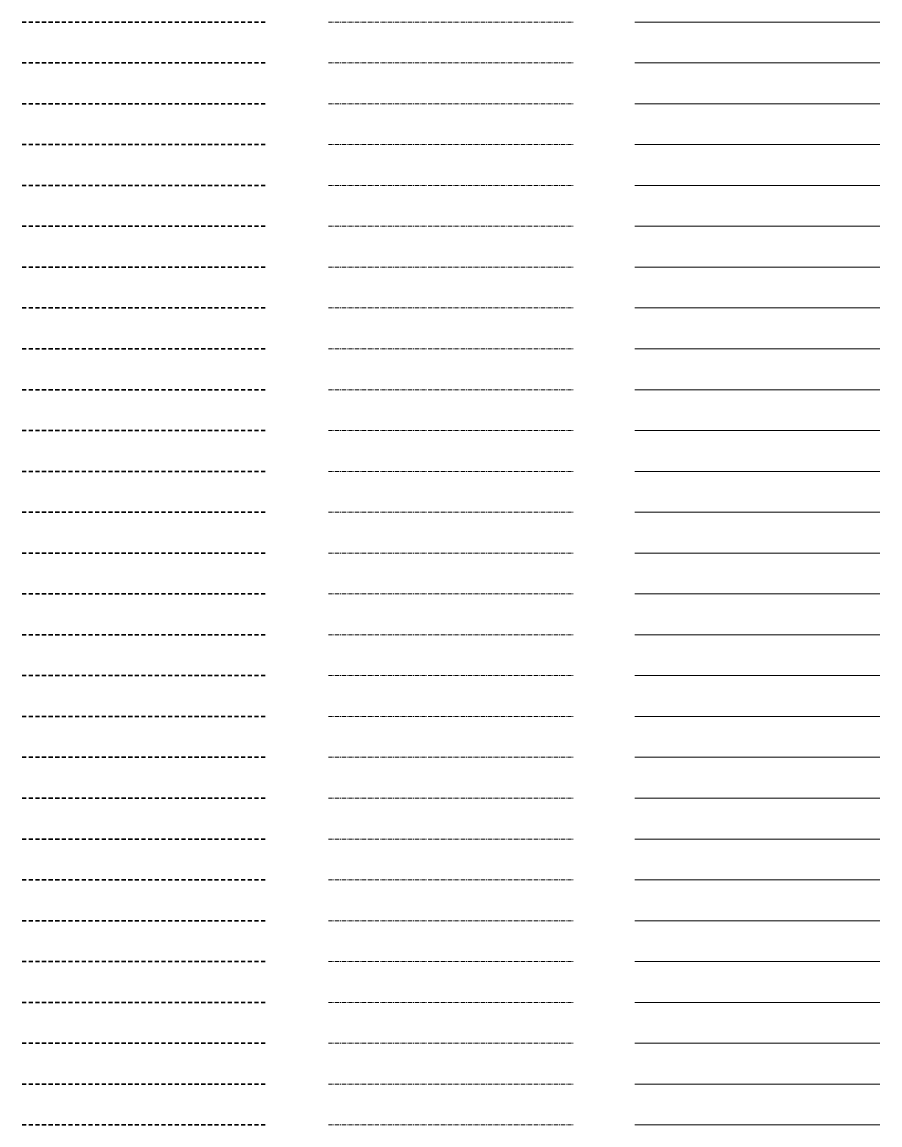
# Model space of a CAD drawing. Header units: metres. Extents: x -170 to 2070, y -13 to 17840.
# Drawn here: x 600 to 1020, y 16740 to 17280 of the extents above; entities that cross this region are included whole.
import ezdxf
from ezdxf.lldxf.tags import DXFTag

# ---------------------------------------------------------------- set-up
doc = ezdxf.new("R2010")
doc.units = ezdxf.units.M
doc.linetypes.add('KL-SO', pattern=[3.25, 2, -1.25])
doc.linetypes.add('KL-VERLATEN-SO', pattern=[3.25, 2, -0.5, 0.25, -0.5])
for name, color, linetype, lineweight in [('B-OI-KL-ET_OV_AANSLUITNET_230 V_4x150Al as50Cu-RESERVE-G', 14, 'KL-RESERVE-SO', 18), ('B-OI-KL-ET_OV_AANSLUITNET_230 V_4x150Al as50Cu-VERLATEN-G', 14, 'KL-VERLATEN-SO', 18), ('B-OI-KL-ET_OV_AANSLUITNET_230 V_4x16Cu as16-RESERVE-G', 14, 'KL-RESERVE-SO', 18), ('B-OI-KL-ET_OV_AANSLUITNET_230 V_4x16Cu as16-VERLATEN-G', 14, 'KL-VERLATEN-SO', 18), ('B-OI-KL-ET_OV_AANSLUITNET_230 V_4x2.5Cu as2.5-RESERVE-G', 14, 'KL-RESERVE-SO', 18), ('B-OI-KL-ET_OV_AANSLUITNET_230 V_4x2.5Cu as2.5-VERLATEN-G', 14, 'KL-VERLATEN-SO', 18), ('B-OI-KL-ET_OV_AANSLUITNET_230 V_4x50Al 4x2.5Cu as25Cu-RESERVE-G', 14, 'KL-RESERVE-SO', 18), ('B-OI-KL-ET_OV_AANSLUITNET_230 V_4x50Al 4x2.5Cu as25Cu-VERLATEN-G', 14, 'KL-VERLATEN-SO', 18), ('B-OI-KL-ET_OV_AANSLUITNET_230 V_4x6Cu as6-RESERVE-G', 14, 'KL-RESERVE-SO', 18), ('B-OI-KL-ET_OV_AANSLUITNET_230 V_4x6Cu as6-VERLATEN-G', 14, 'KL-VERLATEN-SO', 18), ('B-OI-KL-ET_OV_AANSLUITNET_230 V_4x95Al 4x6Cu as35Cu-RESERVE-G', 14, 'KL-RESERVE-SO', 18), ('B-OI-KL-ET_OV_AANSLUITNET_230 V_4x95Al 4x6Cu as35Cu-VERLATEN-G', 14, 'KL-VERLATEN-SO', 18), ('B-OI-KL-ET_OV_AANSLUITNET_230 V_5x10Cu-RESERVE-G', 14, 'KL-RESERVE-SO', 18), ('B-OI-KL-ET_OV_AANSLUITNET_230 V_5x10Cu-VERLATEN-G', 14, 'KL-VERLATEN-SO', 18), ('B-OI-KL-ET_OV_AANSLUITNET_230 V_5x16Cu-RESERVE-G', 14, 'KL-RESERVE-SO', 18), ('B-OI-KL-ET_OV_AANSLUITNET_230 V_5x16Cu-VERLATEN-G', 14, 'KL-VERLATEN-SO', 18), ('B-OI-KL-ET_OV_AANSLUITNET_230 V_OVERIG-RESERVE-G', 14, 'KL-RESERVE-SO', 18), ('B-OI-KL-ET_OV_AANSLUITNET_230 V_OVERIG-VERLATEN-G', 14, 'KL-VERLATEN-SO', 18), ('B-OI-KL-ET_OV_AANSLUITNET_400 V_2x2.5Cu as2.5-RESERVE-G', 14, 'KL-RESERVE-SO', 18), ('B-OI-KL-ET_OV_AANSLUITNET_400 V_2x2.5Cu as2.5-VERLATEN-G', 14, 'KL-VERLATEN-SO', 18), ('B-OI-KL-ET_OV_AANSLUITNET_400 V_3x10Cu as10-RESERVE-G', 14, 'KL-RESERVE-SO', 18), ('B-OI-KL-ET_OV_AANSLUITNET_400 V_3x10Cu as10-VERLATEN-G', 14, 'KL-VERLATEN-SO', 18), ('B-OI-KL-ET_OV_AANSLUITNET_400 V_3x2.5Cu as2.5-RESERVE-G', 14, 'KL-RESERVE-SO', 18), ('B-OI-KL-ET_OV_AANSLUITNET_400 V_3x2.5Cu as2.5-VERLATEN-G', 14, 'KL-VERLATEN-SO', 18), ('B-OI-KL-ET_OV_AANSLUITNET_400 V_3x6Cu as6-RESERVE-G', 14, 'KL-RESERVE-SO', 18), ('B-OI-KL-ET_OV_AANSLUITNET_400 V_3x6Cu as6-VERLATEN-G', 14, 'KL-VERLATEN-SO', 18), ('B-OI-KL-ET_OV_AANSLUITNET_400 V_4x10Cu as10-RESERVE-G', 14, 'KL-RESERVE-SO', 18), ('B-OI-KL-ET_OV_AANSLUITNET_400 V_4x10Cu as10-VERLATEN-G', 14, 'KL-VERLATEN-SO', 18), ('B-OI-KL-ET_OV_AANSLUITNET_400 V_4x150Al 4x6Cu as50Cu-RESERVE-G', 14, 'KL-RESERVE-SO', 18), ('B-OI-KL-ET_OV_AANSLUITNET_400 V_4x150Al 4x6Cu as50Cu-VERLATEN-G', 14, 'KL-VERLATEN-SO', 18), ('B-OI-KL-ET_OV_AANSLUITNET_400 V_4x150Al as50Cu-RESERVE-G', 14, 'KL-RESERVE-SO', 18), ('B-OI-KL-ET_OV_AANSLUITNET_400 V_4x150Al as50Cu-VERLATEN-G', 14, 'KL-VERLATEN-SO', 18), ('B-OI-KL-ET_OV_AANSLUITNET_400 V_4x16Cu as16-RESERVE-G', 14, 'KL-RESERVE-SO', 18), ('B-OI-KL-ET_OV_AANSLUITNET_400 V_4x16Cu as16-VERLATEN-G', 14, 'KL-VERLATEN-SO', 18), ('B-OI-KL-ET_OV_AANSLUITNET_400 V_4x2.5Cu as2.5-RESERVE-G', 14, 'KL-RESERVE-SO', 18), ('B-OI-KL-ET_OV_AANSLUITNET_400 V_4x2.5Cu as2.5-VERLATEN-G', 14, 'KL-VERLATEN-SO', 18), ('B-OI-KL-ET_OV_AANSLUITNET_400 V_4x50Al 4x2.5Cu as25Cu-RESERVE-G', 14, 'KL-RESERVE-SO', 18), ('B-OI-KL-ET_OV_AANSLUITNET_400 V_4x50Al 4x2.5Cu as25Cu-VERLATEN-G', 14, 'KL-VERLATEN-SO', 18), ('B-OI-KL-ET_OV_AANSLUITNET_400 V_4x6Cu as6-RESERVE-G', 14, 'KL-RESERVE-SO', 18), ('B-OI-KL-ET_OV_AANSLUITNET_400 V_4x6Cu as6-VERLATEN-G', 14, 'KL-VERLATEN-SO', 18), ('B-OI-KL-ET_OV_AANSLUITNET_400 V_4x95Al 4x6Cu as35Cu-RESERVE-G', 14, 'KL-RESERVE-SO', 18), ('B-OI-KL-ET_OV_AANSLUITNET_400 V_4x95Al 4x6Cu as35Cu-VERLATEN-G', 14, 'KL-VERLATEN-SO', 18), ('B-OI-KL-ET_OV_AANSLUITNET_400 V_5x10Cu-RESERVE-G', 14, 'KL-RESERVE-SO', 18), ('B-OI-KL-ET_OV_AANSLUITNET_400 V_5x10Cu-VERLATEN-G', 14, 'KL-VERLATEN-SO', 18), ('B-OI-KL-ET_OV_AANSLUITNET_400 V_5x16Cu-RESERVE-G', 14, 'KL-RESERVE-SO', 18), ('B-OI-KL-ET_OV_AANSLUITNET_400 V_5x16Cu-VERLATEN-G', 14, 'KL-VERLATEN-SO', 18), ('B-OI-KL-ET_OV_AANSLUITNET_400 V_OVERIG-RESERVE-G', 14, 'KL-RESERVE-SO', 18), ('B-OI-KL-ET_OV_AANSLUITNET_400 V_OVERIG-VERLATEN-G', 14, 'KL-VERLATEN-SO', 18), ('B-OI-KL-ET_OV_DISTRIBUTIE_230 V_2x2.5Cu as2.5-RESERVE-G', 14, 'KL-RESERVE-SO', 18), ('B-OI-KL-ET_OV_DISTRIBUTIE_230 V_2x2.5Cu as2.5-VERLATEN-G', 14, 'KL-VERLATEN-SO', 18), ('B-OI-KL-ET_OV_DISTRIBUTIE_230 V_3x10Cu as10-RESERVE-G', 14, 'KL-RESERVE-SO', 18), ('B-OI-KL-ET_OV_DISTRIBUTIE_230 V_3x10Cu as10-VERLATEN-G', 14, 'KL-VERLATEN-SO', 18), ('B-OI-KL-ET_OV_DISTRIBUTIE_230 V_3x2.5Cu as2.5-RESERVE-G', 14, 'KL-RESERVE-SO', 18), ('B-OI-KL-ET_OV_DISTRIBUTIE_230 V_3x2.5Cu as2.5-VERLATEN-G', 14, 'KL-VERLATEN-SO', 18), ('B-OI-KL-ET_OV_DISTRIBUTIE_230 V_3x6Cu as6-RESERVE-G', 14, 'KL-RESERVE-SO', 18), ('B-OI-KL-ET_OV_DISTRIBUTIE_230 V_3x6Cu as6-VERLATEN-G', 14, 'KL-VERLATEN-SO', 18), ('R-OI-KL-ET_OV_AANSLUITNET_230 V_4x150Al as50Cu-G', 14, 'KL-SO', 35), ('R-OI-KL-ET_OV_AANSLUITNET_230 V_4x16Cu as16-G', 14, 'KL-SO', 35), ('R-OI-KL-ET_OV_AANSLUITNET_230 V_4x2.5Cu as2.5-G', 14, 'KL-SO', 35), ('R-OI-KL-ET_OV_AANSLUITNET_230 V_4x50Al 4x2.5Cu as25Cu-G', 14, 'KL-SO', 35), ('R-OI-KL-ET_OV_AANSLUITNET_230 V_4x6Cu as6-G', 14, 'KL-SO', 35), ('R-OI-KL-ET_OV_AANSLUITNET_230 V_4x95Al 4x6Cu as35Cu-G', 14, 'KL-SO', 35), ('R-OI-KL-ET_OV_AANSLUITNET_230 V_5x10Cu-G', 14, 'KL-SO', 35), ('R-OI-KL-ET_OV_AANSLUITNET_230 V_5x16Cu-G', 14, 'KL-SO', 35), ('R-OI-KL-ET_OV_AANSLUITNET_230 V_OVERIG-G', 14, 'KL-SO', 35), ('R-OI-KL-ET_OV_AANSLUITNET_400 V_2x2.5Cu as2.5-G', 14, 'KL-SO', 35), ('R-OI-KL-ET_OV_AANSLUITNET_400 V_3x10Cu as10-G', 14, 'KL-SO', 35), ('R-OI-KL-ET_OV_AANSLUITNET_400 V_3x2.5Cu as2.5-G', 14, 'KL-SO', 35), ('R-OI-KL-ET_OV_AANSLUITNET_400 V_3x6Cu as6-G', 14, 'KL-SO', 35), ('R-OI-KL-ET_OV_AANSLUITNET_400 V_4x10Cu as10-G', 14, 'KL-SO', 35), ('R-OI-KL-ET_OV_AANSLUITNET_400 V_4x150Al 4x6Cu as50Cu-G', 14, 'KL-SO', 35), ('R-OI-KL-ET_OV_AANSLUITNET_400 V_4x150Al as50Cu-G', 14, 'KL-SO', 35), ('R-OI-KL-ET_OV_AANSLUITNET_400 V_4x16Cu as16-G', 14, 'KL-SO', 35), ('R-OI-KL-ET_OV_AANSLUITNET_400 V_4x2.5Cu as2.5-G', 14, 'KL-SO', 35), ('R-OI-KL-ET_OV_AANSLUITNET_400 V_4x50Al 4x2.5Cu as25Cu-G', 14, 'KL-SO', 35), ('R-OI-KL-ET_OV_AANSLUITNET_400 V_4x6Cu as6-G', 14, 'KL-SO', 35), ('R-OI-KL-ET_OV_AANSLUITNET_400 V_4x95Al 4x6Cu as35Cu-G', 14, 'KL-SO', 35), ('R-OI-KL-ET_OV_AANSLUITNET_400 V_5x10Cu-G', 14, 'KL-SO', 35), ('R-OI-KL-ET_OV_AANSLUITNET_400 V_5x16Cu-G', 14, 'KL-SO', 35), ('R-OI-KL-ET_OV_AANSLUITNET_400 V_OVERIG-G', 14, 'KL-SO', 35), ('R-OI-KL-ET_OV_DISTRIBUTIE_230 V_2x2.5Cu as2.5-G', 14, 'KL-SO', 35), ('R-OI-KL-ET_OV_DISTRIBUTIE_230 V_3x10Cu as10-G', 14, 'KL-SO', 35), ('R-OI-KL-ET_OV_DISTRIBUTIE_230 V_3x2.5Cu as2.5-G', 14, 'KL-SO', 35), ('R-OI-KL-ET_OV_DISTRIBUTIE_230 V_3x6Cu as6-G', 14, 'KL-SO', 35)]:
    doc.layers.add(name, color=color, linetype=linetype, lineweight=lineweight)
tags = doc.linetypes.add('KL-RESERVE-SO', pattern='A,7,-2,["RS",Standard,S=1,R=0,X=-1,Y=-0.5],-1.5', length=10.5).pattern_tags.tags
tags[6] = DXFTag(74, 10)

msp = doc.modelspace()

# ---------------------------------------------------------------- linework, layer by layer
at = {"layer": 'B-OI-KL-ET_OV_AANSLUITNET_230 V_4x150Al as50Cu-RESERVE-G'}
msp.add_line((900, 16740), (1020, 16740), dxfattribs=at)
at = {"layer": 'B-OI-KL-ET_OV_AANSLUITNET_230 V_4x150Al as50Cu-VERLATEN-G'}
msp.add_line((750, 16740), (870, 16740), dxfattribs=at)
at = {"layer": 'B-OI-KL-ET_OV_AANSLUITNET_230 V_4x16Cu as16-RESERVE-G'}
msp.add_line((900, 16760), (1020, 16760), dxfattribs=at)
at = {"layer": 'B-OI-KL-ET_OV_AANSLUITNET_230 V_4x16Cu as16-VERLATEN-G'}
msp.add_line((750, 16760), (870, 16760), dxfattribs=at)
at = {"layer": 'B-OI-KL-ET_OV_AANSLUITNET_230 V_4x2.5Cu as2.5-RESERVE-G'}
msp.add_line((900, 16780), (1020, 16780), dxfattribs=at)
at = {"layer": 'B-OI-KL-ET_OV_AANSLUITNET_230 V_4x2.5Cu as2.5-VERLATEN-G'}
msp.add_line((750, 16780), (870, 16780), dxfattribs=at)
at = {"layer": 'B-OI-KL-ET_OV_AANSLUITNET_230 V_4x50Al 4x2.5Cu as25Cu-RESERVE-G'}
msp.add_line((900, 16800), (1020, 16800), dxfattribs=at)
at = {"layer": 'B-OI-KL-ET_OV_AANSLUITNET_230 V_4x50Al 4x2.5Cu as25Cu-VERLATEN-G'}
msp.add_line((750, 16800), (870, 16800), dxfattribs=at)
at = {"layer": 'B-OI-KL-ET_OV_AANSLUITNET_230 V_4x6Cu as6-RESERVE-G'}
msp.add_line((900, 16820), (1020, 16820), dxfattribs=at)
at = {"layer": 'B-OI-KL-ET_OV_AANSLUITNET_230 V_4x6Cu as6-VERLATEN-G'}
msp.add_line((750, 16820), (870, 16820), dxfattribs=at)
at = {"layer": 'B-OI-KL-ET_OV_AANSLUITNET_230 V_4x95Al 4x6Cu as35Cu-RESERVE-G'}
msp.add_line((900, 16840), (1020, 16840), dxfattribs=at)
at = {"layer": 'B-OI-KL-ET_OV_AANSLUITNET_230 V_4x95Al 4x6Cu as35Cu-VERLATEN-G'}
msp.add_line((750, 16840), (870, 16840), dxfattribs=at)
at = {"layer": 'B-OI-KL-ET_OV_AANSLUITNET_230 V_5x10Cu-RESERVE-G'}
msp.add_line((900, 16860), (1020, 16860), dxfattribs=at)
at = {"layer": 'B-OI-KL-ET_OV_AANSLUITNET_230 V_5x10Cu-VERLATEN-G'}
msp.add_line((750, 16860), (870, 16860), dxfattribs=at)
at = {"layer": 'B-OI-KL-ET_OV_AANSLUITNET_230 V_5x16Cu-RESERVE-G'}
msp.add_line((900, 16880), (1020, 16880), dxfattribs=at)
at = {"layer": 'B-OI-KL-ET_OV_AANSLUITNET_230 V_5x16Cu-VERLATEN-G'}
msp.add_line((750, 16880), (870, 16880), dxfattribs=at)
at = {"layer": 'B-OI-KL-ET_OV_AANSLUITNET_230 V_OVERIG-RESERVE-G'}
msp.add_line((900, 16900), (1020, 16900), dxfattribs=at)
at = {"layer": 'B-OI-KL-ET_OV_AANSLUITNET_230 V_OVERIG-VERLATEN-G'}
msp.add_line((750, 16900), (870, 16900), dxfattribs=at)
at = {"layer": 'B-OI-KL-ET_OV_AANSLUITNET_400 V_2x2.5Cu as2.5-RESERVE-G'}
msp.add_line((900, 16920), (1020, 16920), dxfattribs=at)
at = {"layer": 'B-OI-KL-ET_OV_AANSLUITNET_400 V_2x2.5Cu as2.5-VERLATEN-G'}
msp.add_line((750, 16920), (870, 16920), dxfattribs=at)
at = {"layer": 'B-OI-KL-ET_OV_AANSLUITNET_400 V_3x10Cu as10-RESERVE-G'}
msp.add_line((900, 16940), (1020, 16940), dxfattribs=at)
at = {"layer": 'B-OI-KL-ET_OV_AANSLUITNET_400 V_3x10Cu as10-VERLATEN-G'}
msp.add_line((750, 16940), (870, 16940), dxfattribs=at)
at = {"layer": 'B-OI-KL-ET_OV_AANSLUITNET_400 V_3x2.5Cu as2.5-RESERVE-G'}
msp.add_line((900, 16960), (1020, 16960), dxfattribs=at)
at = {"layer": 'B-OI-KL-ET_OV_AANSLUITNET_400 V_3x2.5Cu as2.5-VERLATEN-G'}
msp.add_line((750, 16960), (870, 16960), dxfattribs=at)
at = {"layer": 'B-OI-KL-ET_OV_AANSLUITNET_400 V_3x6Cu as6-RESERVE-G'}
msp.add_line((900, 16980), (1020, 16980), dxfattribs=at)
at = {"layer": 'B-OI-KL-ET_OV_AANSLUITNET_400 V_3x6Cu as6-VERLATEN-G'}
msp.add_line((750, 16980), (870, 16980), dxfattribs=at)
at = {"layer": 'B-OI-KL-ET_OV_AANSLUITNET_400 V_4x10Cu as10-RESERVE-G'}
msp.add_line((900, 17000), (1020, 17000), dxfattribs=at)
at = {"layer": 'B-OI-KL-ET_OV_AANSLUITNET_400 V_4x10Cu as10-VERLATEN-G'}
msp.add_line((750, 17000), (870, 17000), dxfattribs=at)
at = {"layer": 'B-OI-KL-ET_OV_AANSLUITNET_400 V_4x150Al 4x6Cu as50Cu-RESERVE-G'}
msp.add_line((900, 17020), (1020, 17020), dxfattribs=at)
at = {"layer": 'B-OI-KL-ET_OV_AANSLUITNET_400 V_4x150Al 4x6Cu as50Cu-VERLATEN-G'}
msp.add_line((750, 17020), (870, 17020), dxfattribs=at)
at = {"layer": 'B-OI-KL-ET_OV_AANSLUITNET_400 V_4x150Al as50Cu-RESERVE-G'}
msp.add_line((900, 17040), (1020, 17040), dxfattribs=at)
at = {"layer": 'B-OI-KL-ET_OV_AANSLUITNET_400 V_4x150Al as50Cu-VERLATEN-G'}
msp.add_line((750, 17040), (870, 17040), dxfattribs=at)
at = {"layer": 'B-OI-KL-ET_OV_AANSLUITNET_400 V_4x16Cu as16-RESERVE-G'}
msp.add_line((900, 17060), (1020, 17060), dxfattribs=at)
at = {"layer": 'B-OI-KL-ET_OV_AANSLUITNET_400 V_4x16Cu as16-VERLATEN-G'}
msp.add_line((750, 17060), (870, 17060), dxfattribs=at)
at = {"layer": 'B-OI-KL-ET_OV_AANSLUITNET_400 V_4x2.5Cu as2.5-RESERVE-G'}
msp.add_line((900, 17080), (1020, 17080), dxfattribs=at)
at = {"layer": 'B-OI-KL-ET_OV_AANSLUITNET_400 V_4x2.5Cu as2.5-VERLATEN-G'}
msp.add_line((750, 17080), (870, 17080), dxfattribs=at)
at = {"layer": 'B-OI-KL-ET_OV_AANSLUITNET_400 V_4x50Al 4x2.5Cu as25Cu-RESERVE-G'}
msp.add_line((900, 17100), (1020, 17100), dxfattribs=at)
at = {"layer": 'B-OI-KL-ET_OV_AANSLUITNET_400 V_4x50Al 4x2.5Cu as25Cu-VERLATEN-G'}
msp.add_line((750, 17100), (870, 17100), dxfattribs=at)
at = {"layer": 'B-OI-KL-ET_OV_AANSLUITNET_400 V_4x6Cu as6-RESERVE-G'}
msp.add_line((900, 17120), (1020, 17120), dxfattribs=at)
at = {"layer": 'B-OI-KL-ET_OV_AANSLUITNET_400 V_4x6Cu as6-VERLATEN-G'}
msp.add_line((750, 17120), (870, 17120), dxfattribs=at)
at = {"layer": 'B-OI-KL-ET_OV_AANSLUITNET_400 V_4x95Al 4x6Cu as35Cu-RESERVE-G'}
msp.add_line((900, 17140), (1020, 17140), dxfattribs=at)
at = {"layer": 'B-OI-KL-ET_OV_AANSLUITNET_400 V_4x95Al 4x6Cu as35Cu-VERLATEN-G'}
msp.add_line((750, 17140), (870, 17140), dxfattribs=at)
at = {"layer": 'B-OI-KL-ET_OV_AANSLUITNET_400 V_5x10Cu-RESERVE-G'}
msp.add_line((900, 17160), (1020, 17160), dxfattribs=at)
at = {"layer": 'B-OI-KL-ET_OV_AANSLUITNET_400 V_5x10Cu-VERLATEN-G'}
msp.add_line((750, 17160), (870, 17160), dxfattribs=at)
at = {"layer": 'B-OI-KL-ET_OV_AANSLUITNET_400 V_5x16Cu-RESERVE-G'}
msp.add_line((900, 17180), (1020, 17180), dxfattribs=at)
at = {"layer": 'B-OI-KL-ET_OV_AANSLUITNET_400 V_5x16Cu-VERLATEN-G'}
msp.add_line((750, 17180), (870, 17180), dxfattribs=at)
at = {"layer": 'B-OI-KL-ET_OV_AANSLUITNET_400 V_OVERIG-RESERVE-G'}
msp.add_line((900, 17200), (1020, 17200), dxfattribs=at)
at = {"layer": 'B-OI-KL-ET_OV_AANSLUITNET_400 V_OVERIG-VERLATEN-G'}
msp.add_line((750, 17200), (870, 17200), dxfattribs=at)
at = {"layer": 'B-OI-KL-ET_OV_DISTRIBUTIE_230 V_2x2.5Cu as2.5-RESERVE-G'}
msp.add_line((900, 17220), (1020, 17220), dxfattribs=at)
at = {"layer": 'B-OI-KL-ET_OV_DISTRIBUTIE_230 V_2x2.5Cu as2.5-VERLATEN-G'}
msp.add_line((750, 17220), (870, 17220), dxfattribs=at)
at = {"layer": 'B-OI-KL-ET_OV_DISTRIBUTIE_230 V_3x10Cu as10-RESERVE-G'}
msp.add_line((900, 17240), (1020, 17240), dxfattribs=at)
at = {"layer": 'B-OI-KL-ET_OV_DISTRIBUTIE_230 V_3x10Cu as10-VERLATEN-G'}
msp.add_line((750, 17240), (870, 17240), dxfattribs=at)
at = {"layer": 'B-OI-KL-ET_OV_DISTRIBUTIE_230 V_3x2.5Cu as2.5-RESERVE-G'}
msp.add_line((900, 17260), (1020, 17260), dxfattribs=at)
at = {"layer": 'B-OI-KL-ET_OV_DISTRIBUTIE_230 V_3x2.5Cu as2.5-VERLATEN-G'}
msp.add_line((750, 17260), (870, 17260), dxfattribs=at)
at = {"layer": 'B-OI-KL-ET_OV_DISTRIBUTIE_230 V_3x6Cu as6-RESERVE-G'}
msp.add_line((900, 17280), (1020, 17280), dxfattribs=at)
at = {"layer": 'B-OI-KL-ET_OV_DISTRIBUTIE_230 V_3x6Cu as6-VERLATEN-G'}
msp.add_line((750, 17280), (870, 17280), dxfattribs=at)
at = {"layer": 'R-OI-KL-ET_OV_AANSLUITNET_230 V_4x150Al as50Cu-G'}
msp.add_line((600, 16740), (720, 16740), dxfattribs=at)
at = {"layer": 'R-OI-KL-ET_OV_AANSLUITNET_230 V_4x16Cu as16-G'}
msp.add_line((600, 16760), (720, 16760), dxfattribs=at)
at = {"layer": 'R-OI-KL-ET_OV_AANSLUITNET_230 V_4x2.5Cu as2.5-G'}
msp.add_line((600, 16780), (720, 16780), dxfattribs=at)
at = {"layer": 'R-OI-KL-ET_OV_AANSLUITNET_230 V_4x50Al 4x2.5Cu as25Cu-G'}
msp.add_line((600, 16800), (720, 16800), dxfattribs=at)
at = {"layer": 'R-OI-KL-ET_OV_AANSLUITNET_230 V_4x6Cu as6-G'}
msp.add_line((600, 16820), (720, 16820), dxfattribs=at)
at = {"layer": 'R-OI-KL-ET_OV_AANSLUITNET_230 V_4x95Al 4x6Cu as35Cu-G'}
msp.add_line((600, 16840), (720, 16840), dxfattribs=at)
at = {"layer": 'R-OI-KL-ET_OV_AANSLUITNET_230 V_5x10Cu-G'}
msp.add_line((600, 16860), (720, 16860), dxfattribs=at)
at = {"layer": 'R-OI-KL-ET_OV_AANSLUITNET_230 V_5x16Cu-G'}
msp.add_line((600, 16880), (720, 16880), dxfattribs=at)
at = {"layer": 'R-OI-KL-ET_OV_AANSLUITNET_230 V_OVERIG-G'}
msp.add_line((600, 16900), (720, 16900), dxfattribs=at)
at = {"layer": 'R-OI-KL-ET_OV_AANSLUITNET_400 V_2x2.5Cu as2.5-G'}
msp.add_line((600, 16920), (720, 16920), dxfattribs=at)
at = {"layer": 'R-OI-KL-ET_OV_AANSLUITNET_400 V_3x10Cu as10-G'}
msp.add_line((600, 16940), (720, 16940), dxfattribs=at)
at = {"layer": 'R-OI-KL-ET_OV_AANSLUITNET_400 V_3x2.5Cu as2.5-G'}
msp.add_line((600, 16960), (720, 16960), dxfattribs=at)
at = {"layer": 'R-OI-KL-ET_OV_AANSLUITNET_400 V_3x6Cu as6-G'}
msp.add_line((600, 16980), (720, 16980), dxfattribs=at)
at = {"layer": 'R-OI-KL-ET_OV_AANSLUITNET_400 V_4x10Cu as10-G'}
msp.add_line((600, 17000), (720, 17000), dxfattribs=at)
at = {"layer": 'R-OI-KL-ET_OV_AANSLUITNET_400 V_4x150Al 4x6Cu as50Cu-G'}
msp.add_line((600, 17020), (720, 17020), dxfattribs=at)
at = {"layer": 'R-OI-KL-ET_OV_AANSLUITNET_400 V_4x150Al as50Cu-G'}
msp.add_line((600, 17040), (720, 17040), dxfattribs=at)
at = {"layer": 'R-OI-KL-ET_OV_AANSLUITNET_400 V_4x16Cu as16-G'}
msp.add_line((600, 17060), (720, 17060), dxfattribs=at)
at = {"layer": 'R-OI-KL-ET_OV_AANSLUITNET_400 V_4x2.5Cu as2.5-G'}
msp.add_line((600, 17080), (720, 17080), dxfattribs=at)
at = {"layer": 'R-OI-KL-ET_OV_AANSLUITNET_400 V_4x50Al 4x2.5Cu as25Cu-G'}
msp.add_line((600, 17100), (720, 17100), dxfattribs=at)
at = {"layer": 'R-OI-KL-ET_OV_AANSLUITNET_400 V_4x6Cu as6-G'}
msp.add_line((600, 17120), (720, 17120), dxfattribs=at)
at = {"layer": 'R-OI-KL-ET_OV_AANSLUITNET_400 V_4x95Al 4x6Cu as35Cu-G'}
msp.add_line((600, 17140), (720, 17140), dxfattribs=at)
at = {"layer": 'R-OI-KL-ET_OV_AANSLUITNET_400 V_5x10Cu-G'}
msp.add_line((600, 17160), (720, 17160), dxfattribs=at)
at = {"layer": 'R-OI-KL-ET_OV_AANSLUITNET_400 V_5x16Cu-G'}
msp.add_line((600, 17180), (720, 17180), dxfattribs=at)
at = {"layer": 'R-OI-KL-ET_OV_AANSLUITNET_400 V_OVERIG-G'}
msp.add_line((600, 17200), (720, 17200), dxfattribs=at)
at = {"layer": 'R-OI-KL-ET_OV_DISTRIBUTIE_230 V_2x2.5Cu as2.5-G'}
msp.add_line((600, 17220), (720, 17220), dxfattribs=at)
at = {"layer": 'R-OI-KL-ET_OV_DISTRIBUTIE_230 V_3x10Cu as10-G'}
msp.add_line((600, 17240), (720, 17240), dxfattribs=at)
at = {"layer": 'R-OI-KL-ET_OV_DISTRIBUTIE_230 V_3x2.5Cu as2.5-G'}
msp.add_line((600, 17260), (720, 17260), dxfattribs=at)
at = {"layer": 'R-OI-KL-ET_OV_DISTRIBUTIE_230 V_3x6Cu as6-G'}
msp.add_line((600, 17280), (720, 17280), dxfattribs=at)

doc.saveas('drawing.dxf')
